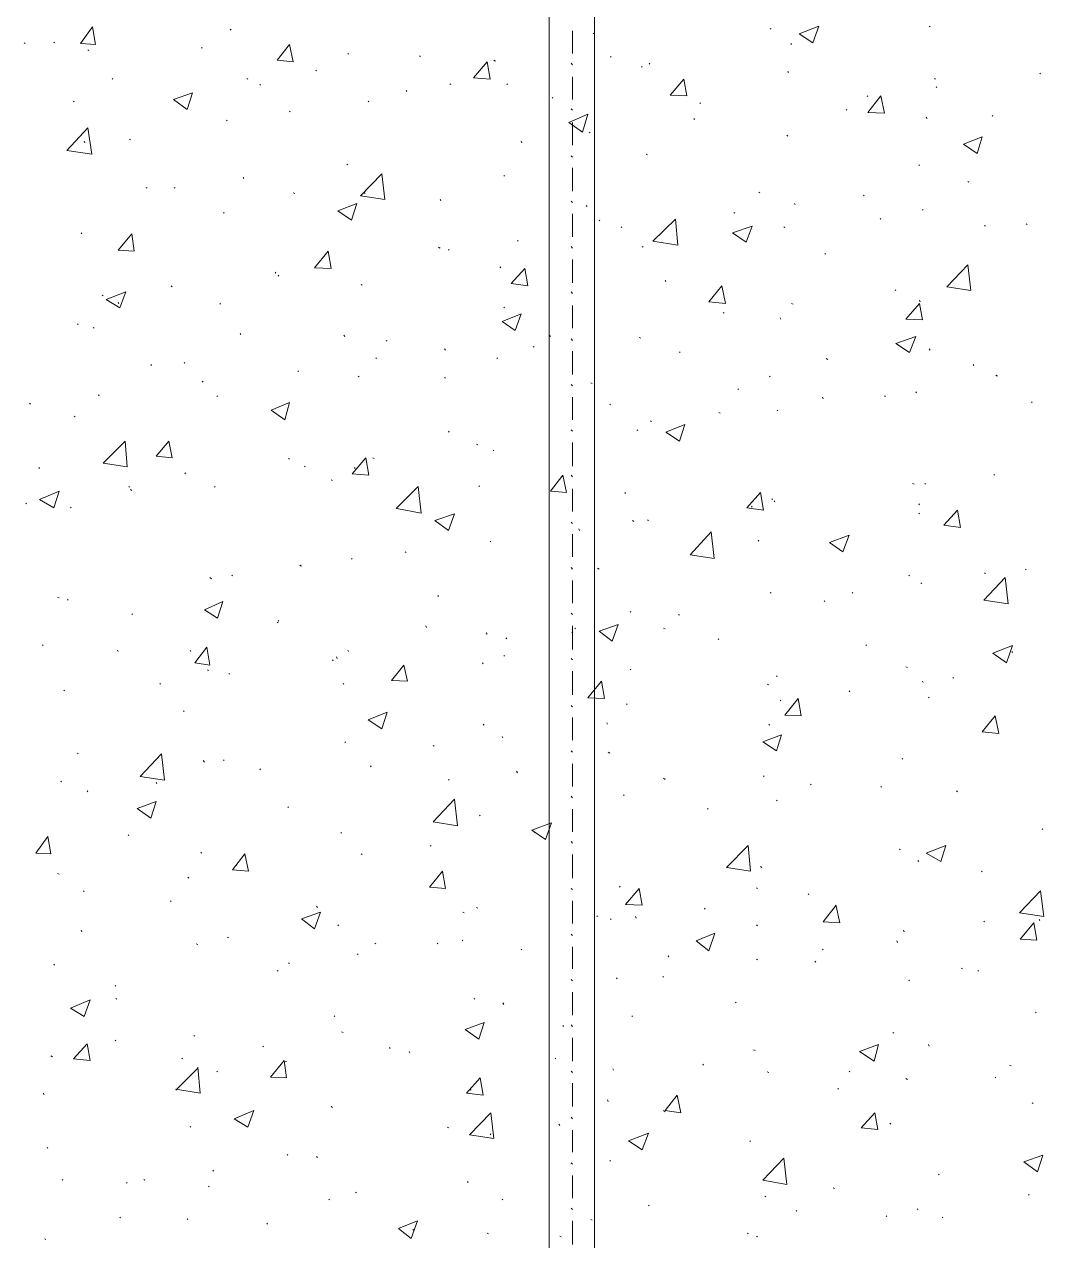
# Model space of a CAD drawing. Header units: millimetres. Extents: x 2928 to 3112, y 1220 to 1280.
# Drawn here: x 2960.057 to 2962.3, y 1243.114 to 1245.791 of the extents above; entities that cross this region are included whole.
import ezdxf

# ---------------------------------------------------------------- set-up
doc = ezdxf.new("R2010")
doc.units = ezdxf.units.MM

msp = doc.modelspace()

# ---------------------------------------------------------------- linework, layer by layer
at = {"color": 253, "linetype": 'Continuous', "lineweight": 5, "true_color": 0x9a9a9a}
for points in [[(2961.2116, 1248.72039), (2961.2116, 1241.9003), (2961.2116, 1241.9003)], [(2961.3116, 1248.72039), (2961.3116, 1241.9003), (2961.3116, 1241.9003)]]:
    msp.add_lwpolyline(points, dxfattribs=at)
at = {"color": 92, "linetype": 'Continuous', "lineweight": 13, "true_color": 0x00b800}
for points in [[(2960.17992, 1245.74869), (2960.20659, 1245.78535), (2960.20659, 1245.78535)], [(2960.21325, 1245.74702), (2960.20659, 1245.78535), (2960.20659, 1245.78535)], [(2960.51159, 1245.77869), (2960.50992, 1245.78035), (2960.50992, 1245.78035)], [(2961.69994, 1245.78035), (2961.69828, 1245.78202), (2961.69828, 1245.78202)], [(2961.76161, 1245.77035), (2961.80494, 1245.78702), (2961.80494, 1245.78702)], [(2961.79161, 1245.75035), (2961.80494, 1245.78702), (2961.80494, 1245.78702)], [(2962.04995, 1245.78535), (2962.04828, 1245.78702), (2962.04828, 1245.78702)], [(2960.12325, 1245.75035), (2960.12159, 1245.75202), (2960.12159, 1245.75202)], [(2961.30994, 1245.77035), (2961.30827, 1245.77202), (2961.30827, 1245.77202)], [(2961.76161, 1245.77035), (2961.79161, 1245.75035), (2961.79161, 1245.75035)], [(2960.05825, 1245.74869), (2960.05658, 1245.75035), (2960.05658, 1245.75035)], [(2960.17992, 1245.74869), (2960.21325, 1245.74702), (2960.21325, 1245.74702)], [(2960.19825, 1245.73369), (2960.19659, 1245.73535), (2960.19659, 1245.73535)], [(2960.44826, 1245.73869), (2960.44659, 1245.74035), (2960.44659, 1245.74035)], [(2960.61326, 1245.71202), (2960.63993, 1245.74702), (2960.63993, 1245.74702)], [(2960.64826, 1245.70868), (2960.63993, 1245.74702), (2960.63993, 1245.74702)], [(2960.76993, 1245.72535), (2960.76826, 1245.72702), (2960.76826, 1245.72702)], [(2961.74494, 1245.74702), (2961.74328, 1245.74869), (2961.74328, 1245.74869)], [(2960.61326, 1245.71202), (2960.64826, 1245.70868), (2960.64826, 1245.70868)], [(2960.92826, 1245.72035), (2960.9266, 1245.72202), (2960.9266, 1245.72202)], [(2961.04493, 1245.67368), (2961.07493, 1245.70868), (2961.07493, 1245.70868)], [(2961.0816, 1245.67035), (2961.07493, 1245.70868), (2961.07493, 1245.70868)], [(2961.09327, 1245.71035), (2961.08993, 1245.71202), (2961.08993, 1245.71202)], [(2961.34827, 1245.71868), (2961.3466, 1245.72035), (2961.3466, 1245.72035)], [(2961.4166, 1245.69702), (2961.41494, 1245.69868), (2961.41494, 1245.69868)], [(2961.43327, 1245.70368), (2961.4316, 1245.70535), (2961.4316, 1245.70535)], [(2960.25159, 1245.67035), (2960.24992, 1245.67202), (2960.24992, 1245.67202)], [(2960.54826, 1245.67035), (2960.54659, 1245.67202), (2960.54659, 1245.67202)], [(2960.69993, 1245.68868), (2960.69826, 1245.69035), (2960.69826, 1245.69035)], [(2961.04493, 1245.67368), (2961.0816, 1245.67035), (2961.0816, 1245.67035)], [(2961.73828, 1245.68535), (2961.73661, 1245.68702), (2961.73661, 1245.68702)], [(2962.06161, 1245.67035), (2962.05995, 1245.67202), (2962.05995, 1245.67202)], [(2962.29328, 1245.68202), (2962.29162, 1245.68368), (2962.29162, 1245.68368)], [(2960.57659, 1245.65702), (2960.57493, 1245.65868), (2960.57493, 1245.65868)], [(2960.89826, 1245.64368), (2960.8966, 1245.64535), (2960.8966, 1245.64535)], [(2960.99493, 1245.65868), (2960.99326, 1245.66035), (2960.99326, 1245.66035)], [(2961.11993, 1245.65868), (2961.11827, 1245.66035), (2961.11827, 1245.66035)], [(2961.47827, 1245.63535), (2961.50827, 1245.67035), (2961.50827, 1245.67035)], [(2961.51494, 1245.63368), (2961.50827, 1245.67035), (2961.50827, 1245.67035)], [(2962.06495, 1245.65202), (2962.06328, 1245.65368), (2962.06328, 1245.65368)], [(2960.16659, 1245.62035), (2960.16492, 1245.62202), (2960.16492, 1245.62202)], [(2960.38492, 1245.62535), (2960.42659, 1245.64035), (2960.42659, 1245.64035)], [(2960.38492, 1245.62535), (2960.41492, 1245.60368), (2960.41492, 1245.60368)], [(2960.41492, 1245.60368), (2960.42659, 1245.64035), (2960.42659, 1245.64035)], [(2960.81493, 1245.62035), (2960.81326, 1245.62202), (2960.81326, 1245.62202)], [(2961.21993, 1245.62868), (2961.21827, 1245.63035), (2961.21827, 1245.63035)], [(2961.47827, 1245.63535), (2961.51494, 1245.63368), (2961.51494, 1245.63368)], [(2961.54494, 1245.61702), (2961.54327, 1245.61868), (2961.54327, 1245.61868)], [(2961.91328, 1245.63202), (2961.91161, 1245.63368), (2961.91161, 1245.63368)], [(2961.91328, 1245.59702), (2961.94161, 1245.63368), (2961.94161, 1245.63368)], [(2961.94995, 1245.59535), (2961.94161, 1245.63368), (2961.94161, 1245.63368)], [(2960.64159, 1245.59868), (2960.63993, 1245.60035), (2960.63993, 1245.60035)], [(2961.25494, 1245.57535), (2961.2966, 1245.59368), (2961.2966, 1245.59368)], [(2961.28494, 1245.55368), (2961.2966, 1245.59368), (2961.2966, 1245.59368)], [(2961.86661, 1245.60202), (2961.86494, 1245.60368), (2961.86494, 1245.60368)], [(2961.91328, 1245.59702), (2961.94995, 1245.59535), (2961.94995, 1245.59535)], [(2960.50326, 1245.57868), (2960.50159, 1245.58035), (2960.50159, 1245.58035)], [(2961.25494, 1245.57535), (2961.28494, 1245.55368), (2961.28494, 1245.55368)], [(2961.53161, 1245.58202), (2961.52994, 1245.58368), (2961.52994, 1245.58368)], [(2962.04328, 1245.58368), (2962.04161, 1245.58702), (2962.04161, 1245.58702)], [(2962.18828, 1245.58868), (2962.18662, 1245.59035), (2962.18662, 1245.59035)], [(2960.14992, 1245.51368), (2960.19659, 1245.56368), (2960.19659, 1245.56368)], [(2960.20492, 1245.50535), (2960.19659, 1245.56368), (2960.19659, 1245.56368)], [(2960.28992, 1245.53702), (2960.28825, 1245.53868), (2960.28825, 1245.53868)], [(2961.3016, 1245.55202), (2961.29994, 1245.55368), (2961.29994, 1245.55368)], [(2961.73661, 1245.54535), (2961.73494, 1245.54702), (2961.73494, 1245.54702)], [(2962.12328, 1245.52702), (2962.16495, 1245.54368), (2962.16495, 1245.54368)], [(2962.15328, 1245.50702), (2962.16495, 1245.54368), (2962.16495, 1245.54368)], [(2960.14992, 1245.51368), (2960.20492, 1245.50535), (2960.20492, 1245.50535)], [(2960.18992, 1245.53035), (2960.18825, 1245.53368), (2960.18825, 1245.53368)], [(2961.1516, 1245.53035), (2961.14993, 1245.53368), (2961.14993, 1245.53368)], [(2962.12328, 1245.52702), (2962.15328, 1245.50702), (2962.15328, 1245.50702)], [(2961.42827, 1245.50368), (2961.42494, 1245.50535), (2961.42494, 1245.50535)], [(2960.76826, 1245.48201), (2960.7666, 1245.48368), (2960.7666, 1245.48368)], [(2960.7966, 1245.41368), (2960.84326, 1245.46201), (2960.84326, 1245.46201)], [(2960.84993, 1245.40535), (2960.84326, 1245.46201), (2960.84326, 1245.46201)], [(2961.11327, 1245.45701), (2961.1116, 1245.45868), (2961.1116, 1245.45868)], [(2962.02661, 1245.48035), (2962.02495, 1245.48201), (2962.02495, 1245.48201)], [(2960.32659, 1245.43035), (2960.32492, 1245.43201), (2960.32492, 1245.43201)], [(2960.38826, 1245.43035), (2960.38659, 1245.43201), (2960.38659, 1245.43201)], [(2960.53993, 1245.45201), (2960.53826, 1245.45368), (2960.53826, 1245.45368)], [(2962.13495, 1245.44368), (2962.13328, 1245.44535), (2962.13328, 1245.44535)], [(2960.65159, 1245.41868), (2960.64826, 1245.42035), (2960.64826, 1245.42035)], [(2960.7966, 1245.41368), (2960.84993, 1245.40535), (2960.84993, 1245.40535)], [(2960.8066, 1245.41868), (2960.80493, 1245.42035), (2960.80493, 1245.42035)], [(2960.97326, 1245.40368), (2960.9716, 1245.40535), (2960.9716, 1245.40535)], [(2961.67494, 1245.42035), (2961.67327, 1245.42201), (2961.67327, 1245.42201)], [(2961.90494, 1245.41368), (2961.90328, 1245.41535), (2961.90328, 1245.41535)], [(2960.49659, 1245.37535), (2960.49492, 1245.37701), (2960.49492, 1245.37701)], [(2960.74659, 1245.38035), (2960.78826, 1245.39701), (2960.78826, 1245.39701)], [(2960.74659, 1245.38035), (2960.7766, 1245.36035), (2960.7766, 1245.36035)], [(2960.7766, 1245.36035), (2960.78826, 1245.39701), (2960.78826, 1245.39701)], [(2961.29494, 1245.39035), (2961.29327, 1245.39201), (2961.29327, 1245.39201)], [(2961.61994, 1245.37535), (2961.61827, 1245.37701), (2961.61827, 1245.37701)], [(2961.75328, 1245.39368), (2961.75161, 1245.39701), (2961.75161, 1245.39701)], [(2962.03495, 1245.38201), (2962.03328, 1245.38368), (2962.03328, 1245.38368)], [(2961.32327, 1245.35868), (2961.3216, 1245.36035), (2961.3216, 1245.36035)], [(2961.43994, 1245.31368), (2961.48994, 1245.36201), (2961.48994, 1245.36201)], [(2961.49494, 1245.30535), (2961.48994, 1245.36201), (2961.48994, 1245.36201)], [(2961.94161, 1245.36201), (2961.93995, 1245.36368), (2961.93995, 1245.36368)], [(2962.26328, 1245.35035), (2962.26162, 1245.35201), (2962.26162, 1245.35201)], [(2960.18325, 1245.33035), (2960.18159, 1245.33201), (2960.18159, 1245.33201)], [(2960.26325, 1245.29368), (2960.29325, 1245.33035), (2960.29325, 1245.33035)], [(2960.29826, 1245.29201), (2960.29325, 1245.33035), (2960.29325, 1245.33035)], [(2961.3716, 1245.34368), (2961.36994, 1245.34535), (2961.36994, 1245.34535)], [(2961.61494, 1245.33201), (2961.65827, 1245.34701), (2961.65827, 1245.34701)], [(2961.61494, 1245.33201), (2961.64494, 1245.31201), (2961.64494, 1245.31201)], [(2961.64494, 1245.31201), (2961.65827, 1245.34701), (2961.65827, 1245.34701)], [(2961.72994, 1245.34368), (2961.72828, 1245.34535), (2961.72828, 1245.34535)], [(2962.17162, 1245.34701), (2962.16995, 1245.34868), (2962.16995, 1245.34868)], [(2960.9716, 1245.29868), (2960.96826, 1245.30035), (2960.96826, 1245.30035)], [(2961.14327, 1245.31368), (2961.1416, 1245.31535), (2961.1416, 1245.31535)], [(2961.41827, 1245.30035), (2961.4166, 1245.30201), (2961.4166, 1245.30201)], [(2961.43994, 1245.31368), (2961.49494, 1245.30535), (2961.49494, 1245.30535)], [(2960.26325, 1245.29368), (2960.29826, 1245.29201), (2960.29826, 1245.29201)], [(2960.69493, 1245.25534), (2960.72493, 1245.29201), (2960.72493, 1245.29201)], [(2960.73159, 1245.25368), (2960.72493, 1245.29201), (2960.72493, 1245.29201)], [(2960.9916, 1245.29368), (2960.98993, 1245.29535), (2960.98993, 1245.29535)], [(2961.81994, 1245.28535), (2961.81828, 1245.28701), (2961.81828, 1245.28701)], [(2960.60993, 1245.24368), (2960.60826, 1245.24534), (2960.60826, 1245.24534)], [(2960.69493, 1245.25534), (2960.73159, 1245.25368), (2960.73159, 1245.25368)], [(2961.10493, 1245.25534), (2961.10327, 1245.25701), (2961.10327, 1245.25701)], [(2961.12827, 1245.22034), (2961.15827, 1245.25368), (2961.15827, 1245.25368)], [(2961.16493, 1245.21534), (2961.15827, 1245.25368), (2961.15827, 1245.25368)], [(2962.08661, 1245.21368), (2962.13328, 1245.26201), (2962.13328, 1245.26201)], [(2962.13995, 1245.20534), (2962.13328, 1245.26201), (2962.13328, 1245.26201)], [(2960.61659, 1245.23701), (2960.61493, 1245.23868), (2960.61493, 1245.23868)], [(2960.79993, 1245.21701), (2960.79826, 1245.21868), (2960.79826, 1245.21868)], [(2961.12827, 1245.22034), (2961.16493, 1245.21534), (2961.16493, 1245.21534)], [(2961.46827, 1245.22534), (2961.46661, 1245.22701), (2961.46661, 1245.22701)], [(2960.22992, 1245.19368), (2960.22825, 1245.19534), (2960.22825, 1245.19534)], [(2960.23659, 1245.18534), (2960.27992, 1245.20201), (2960.27992, 1245.20201)], [(2960.26659, 1245.16701), (2960.27992, 1245.20201), (2960.27992, 1245.20201)], [(2960.38159, 1245.21368), (2960.37992, 1245.21534), (2960.37992, 1245.21534)], [(2961.56327, 1245.18034), (2961.59161, 1245.21534), (2961.59161, 1245.21534)], [(2961.59994, 1245.17701), (2961.59161, 1245.21534), (2961.59161, 1245.21534)], [(2961.97495, 1245.20534), (2961.97328, 1245.20701), (2961.97328, 1245.20701)], [(2962.08661, 1245.21368), (2962.13995, 1245.20534), (2962.13995, 1245.20534)], [(2960.23659, 1245.18534), (2960.26659, 1245.16701), (2960.26659, 1245.16701)], [(2960.26492, 1245.17701), (2960.26325, 1245.17868), (2960.26325, 1245.17868)], [(2960.48826, 1245.17534), (2960.48659, 1245.17701), (2960.48659, 1245.17701)], [(2961.11327, 1245.16701), (2961.1116, 1245.16868), (2961.1116, 1245.16868)], [(2961.56327, 1245.18034), (2961.59994, 1245.17701), (2961.59994, 1245.17701)], [(2961.74828, 1245.17534), (2961.74494, 1245.17701), (2961.74494, 1245.17701)], [(2961.99661, 1245.14201), (2962.02661, 1245.17701), (2962.02661, 1245.17701)], [(2962.02828, 1245.18034), (2962.02661, 1245.18368), (2962.02661, 1245.18368)], [(2962.03328, 1245.14034), (2962.02661, 1245.17701), (2962.02661, 1245.17701)], [(2961.10827, 1245.13701), (2961.14993, 1245.15368), (2961.14993, 1245.15368)], [(2961.10827, 1245.13701), (2961.1366, 1245.11701), (2961.1366, 1245.11701)], [(2961.1366, 1245.11701), (2961.14993, 1245.15368), (2961.14993, 1245.15368)], [(2961.59661, 1245.15534), (2961.59494, 1245.15701), (2961.59494, 1245.15701)], [(2961.72161, 1245.14201), (2961.71994, 1245.14534), (2961.71994, 1245.14534)], [(2961.99661, 1245.14201), (2962.03328, 1245.14034), (2962.03328, 1245.14034)], [(2960.17492, 1245.13034), (2960.17325, 1245.13201), (2960.17325, 1245.13201)], [(2960.20992, 1245.12201), (2960.20825, 1245.12368), (2960.20825, 1245.12368)], [(2960.53326, 1245.10868), (2960.53159, 1245.11034), (2960.53159, 1245.11034)], [(2960.7616, 1245.10368), (2960.75993, 1245.10701), (2960.75993, 1245.10701)], [(2960.85493, 1245.09368), (2960.85326, 1245.09534), (2960.85326, 1245.09534)], [(2961.21493, 1245.10368), (2961.2116, 1245.10701), (2961.2116, 1245.10701)], [(2961.41327, 1245.10034), (2961.40994, 1245.10201), (2961.40994, 1245.10201)], [(2961.97495, 1245.08868), (2962.01828, 1245.10368), (2962.01828, 1245.10368)], [(2961.97495, 1245.08868), (2962.00495, 1245.06868), (2962.00495, 1245.06868)], [(2962.00495, 1245.06868), (2962.01828, 1245.10368), (2962.01828, 1245.10368)], [(2960.8316, 1245.05534), (2960.82993, 1245.05701), (2960.82993, 1245.05701)], [(2960.98326, 1245.07368), (2960.9816, 1245.07701), (2960.9816, 1245.07701)], [(2961.09827, 1245.05534), (2961.0966, 1245.05701), (2961.0966, 1245.05701)], [(2961.17827, 1245.08034), (2961.1766, 1245.08201), (2961.1766, 1245.08201)], [(2961.49994, 1245.06868), (2961.49827, 1245.07034), (2961.49827, 1245.07034)], [(2961.82494, 1245.05368), (2961.82161, 1245.05534), (2961.82161, 1245.05534)], [(2962.04995, 1245.07368), (2962.04828, 1245.07701), (2962.04828, 1245.07701)], [(2960.33659, 1245.04034), (2960.33492, 1245.04201), (2960.33492, 1245.04201)], [(2960.40992, 1245.04534), (2960.40826, 1245.04701), (2960.40826, 1245.04701)], [(2960.65993, 1245.02701), (2960.65826, 1245.02867), (2960.65826, 1245.02867)], [(2962.14661, 1245.04034), (2962.14495, 1245.04201), (2962.14495, 1245.04201)], [(2960.44992, 1245.00367), (2960.44826, 1245.00534), (2960.44826, 1245.00534)], [(2960.79326, 1245.01534), (2960.7916, 1245.01701), (2960.7916, 1245.01701)], [(2960.98326, 1245.01201), (2960.9816, 1245.01367), (2960.9816, 1245.01367)], [(2961.3066, 1245.00034), (2961.30327, 1245.00201), (2961.30327, 1245.00201)], [(2961.69828, 1245.01534), (2961.69661, 1245.01701), (2961.69661, 1245.01701)], [(2962.19828, 1245.01701), (2962.19495, 1245.01867), (2962.19495, 1245.01867)], [(2960.22159, 1244.97367), (2960.21992, 1244.97534), (2960.21992, 1244.97534)], [(2961.62827, 1244.98701), (2961.62661, 1244.98867), (2961.62661, 1244.98867)], [(2962.01995, 1244.98034), (2962.01828, 1244.98201), (2962.01828, 1244.98201)], [(2960.06992, 1244.95534), (2960.06825, 1244.95701), (2960.06825, 1244.95701)], [(2960.48159, 1244.97201), (2960.47992, 1244.97367), (2960.47992, 1244.97367)], [(2960.59993, 1244.94201), (2960.63993, 1244.95867), (2960.63993, 1244.95867)], [(2960.62993, 1244.92034), (2960.63993, 1244.95867), (2960.63993, 1244.95867)], [(2961.3466, 1244.95367), (2961.34494, 1244.95534), (2961.34494, 1244.95534)], [(2961.81494, 1244.96701), (2961.81328, 1244.97034), (2961.81328, 1244.97034)], [(2961.95161, 1244.97201), (2961.94995, 1244.97367), (2961.94995, 1244.97367)], [(2962.27495, 1244.95867), (2962.27328, 1244.96034), (2962.27328, 1244.96034)], [(2960.16825, 1244.92701), (2960.16659, 1244.92867), (2960.16659, 1244.92867)], [(2960.59993, 1244.94201), (2960.62993, 1244.92034), (2960.62993, 1244.92034)], [(2961.58827, 1244.93534), (2961.58494, 1244.93701), (2961.58494, 1244.93701)], [(2961.71494, 1244.94034), (2961.71328, 1244.94201), (2961.71328, 1244.94201)], [(2960.9916, 1244.89367), (2960.98993, 1244.89534), (2960.98993, 1244.89534)], [(2961.4066, 1244.89701), (2961.40494, 1244.89867), (2961.40494, 1244.89867)], [(2961.4366, 1244.91701), (2961.43494, 1244.91867), (2961.43494, 1244.91867)], [(2961.46827, 1244.89367), (2961.50994, 1244.91034), (2961.50994, 1244.91034)], [(2961.49827, 1244.87367), (2961.50994, 1244.91034), (2961.50994, 1244.91034)], [(2960.22992, 1244.82534), (2960.27825, 1244.87367), (2960.27825, 1244.87367)], [(2960.28325, 1244.81701), (2960.27825, 1244.87367), (2960.27825, 1244.87367)], [(2960.34659, 1244.84034), (2960.37492, 1244.87367), (2960.37492, 1244.87367)], [(2960.38159, 1244.83701), (2960.37492, 1244.87367), (2960.37492, 1244.87367)], [(2961.46827, 1244.89367), (2961.49827, 1244.87367), (2961.49827, 1244.87367)], [(2961.05493, 1244.86534), (2961.0516, 1244.86701), (2961.0516, 1244.86701)], [(2961.08993, 1244.85201), (2961.08827, 1244.85367), (2961.08827, 1244.85367)], [(2960.08992, 1244.81367), (2960.08825, 1244.81534), (2960.08825, 1244.81534)], [(2960.22992, 1244.82534), (2960.28325, 1244.81701), (2960.28325, 1244.81701)], [(2960.34659, 1244.84034), (2960.38159, 1244.83701), (2960.38159, 1244.83701)], [(2960.63993, 1244.83367), (2960.63826, 1244.83534), (2960.63826, 1244.83534)], [(2960.67493, 1244.81701), (2960.67326, 1244.81867), (2960.67326, 1244.81867)], [(2960.77826, 1244.80201), (2960.80826, 1244.83701), (2960.80826, 1244.83701)], [(2960.78493, 1244.81367), (2960.78326, 1244.81534), (2960.78326, 1244.81534)], [(2960.81493, 1244.79867), (2960.80826, 1244.83701), (2960.80826, 1244.83701)], [(2960.8266, 1244.83534), (2960.82326, 1244.83701), (2960.82326, 1244.83701)], [(2960.41159, 1244.80201), (2960.40992, 1244.80367), (2960.40992, 1244.80367)], [(2960.73493, 1244.787), (2960.73159, 1244.78867), (2960.73159, 1244.78867)], [(2960.77826, 1244.80201), (2960.81493, 1244.79867), (2960.81493, 1244.79867)], [(2961.21493, 1244.76367), (2961.2416, 1244.79867), (2961.2416, 1244.79867)], [(2961.24994, 1244.76034), (2961.2416, 1244.79867), (2961.2416, 1244.79867)], [(2962.19162, 1244.79867), (2962.18995, 1244.80034), (2962.18995, 1244.80034)], [(2960.08992, 1244.74534), (2960.13325, 1244.76367), (2960.13325, 1244.76367)], [(2960.12159, 1244.727), (2960.13325, 1244.76367), (2960.13325, 1244.76367)], [(2960.28825, 1244.772), (2960.28659, 1244.77367), (2960.28659, 1244.77367)], [(2960.29325, 1244.76534), (2960.28992, 1244.767), (2960.28992, 1244.767)], [(2960.47659, 1244.772), (2960.47492, 1244.77367), (2960.47492, 1244.77367)], [(2960.87493, 1244.72534), (2960.92326, 1244.77367), (2960.92326, 1244.77367)], [(2960.92993, 1244.71534), (2960.92326, 1244.77367), (2960.92326, 1244.77367)], [(2961.05827, 1244.77367), (2961.0566, 1244.77534), (2961.0566, 1244.77534)], [(2961.21493, 1244.76367), (2961.24994, 1244.76034), (2961.24994, 1244.76034)], [(2962.01495, 1244.77867), (2962.01161, 1244.78034), (2962.01161, 1244.78034)], [(2962.03995, 1244.77867), (2962.03828, 1244.78034), (2962.03828, 1244.78034)], [(2960.06159, 1244.73534), (2960.05992, 1244.737), (2960.05992, 1244.737)], [(2960.08992, 1244.74534), (2960.12159, 1244.727), (2960.12159, 1244.727)], [(2961.37994, 1244.75867), (2961.37827, 1244.76034), (2961.37827, 1244.76034)], [(2961.64661, 1244.727), (2961.67661, 1244.76034), (2961.67661, 1244.76034)], [(2961.68327, 1244.722), (2961.67661, 1244.76034), (2961.67661, 1244.76034)], [(2961.70328, 1244.74534), (2961.70161, 1244.747), (2961.70161, 1244.747)], [(2961.70828, 1244.74034), (2961.70661, 1244.742), (2961.70661, 1244.742)], [(2962.02661, 1244.73367), (2962.02495, 1244.73534), (2962.02495, 1244.73534)], [(2960.15992, 1244.727), (2960.15825, 1244.72867), (2960.15825, 1244.72867)], [(2960.8766, 1244.72534), (2960.92993, 1244.71534), (2960.92993, 1244.71534)], [(2960.95993, 1244.69867), (2961.00327, 1244.71367), (2961.00327, 1244.71367)], [(2960.98993, 1244.677), (2961.00327, 1244.71367), (2961.00327, 1244.71367)], [(2961.64661, 1244.727), (2961.68327, 1244.722), (2961.68327, 1244.722)], [(2961.65827, 1244.72867), (2961.65661, 1244.73034), (2961.65661, 1244.73034)], [(2962.02661, 1244.71367), (2962.02495, 1244.71534), (2962.02495, 1244.71534)], [(2962.07995, 1244.68867), (2962.10995, 1244.722), (2962.10995, 1244.722)], [(2962.11661, 1244.68367), (2962.10995, 1244.722), (2962.10995, 1244.722)], [(2960.95993, 1244.69867), (2960.98993, 1244.677), (2960.98993, 1244.677)], [(2961.39827, 1244.697), (2961.39494, 1244.69867), (2961.39494, 1244.69867)], [(2961.42994, 1244.69867), (2961.42827, 1244.70034), (2961.42827, 1244.70034)], [(2962.07995, 1244.68867), (2962.11661, 1244.68367), (2962.11661, 1244.68367)], [(2961.08327, 1244.652), (2961.0816, 1244.65367), (2961.0816, 1244.65367)], [(2961.27827, 1244.677), (2961.2766, 1244.68034), (2961.2766, 1244.68034)], [(2961.52161, 1244.62367), (2961.56827, 1244.67367), (2961.56827, 1244.67367)], [(2961.57494, 1244.61534), (2961.56827, 1244.67367), (2961.56827, 1244.67367)], [(2961.67327, 1244.65367), (2961.67161, 1244.65534), (2961.67161, 1244.65534)], [(2961.82828, 1244.65034), (2961.87161, 1244.667), (2961.87161, 1244.667)], [(2961.85828, 1244.63034), (2961.87161, 1244.667), (2961.87161, 1244.667)], [(2960.8966, 1244.62867), (2960.89493, 1244.63034), (2960.89493, 1244.63034)], [(2961.82828, 1244.65034), (2961.85828, 1244.63034), (2961.85828, 1244.63034)], [(2960.66659, 1244.59867), (2960.66326, 1244.60034), (2960.66326, 1244.60034)], [(2960.77826, 1244.61367), (2960.7766, 1244.61534), (2960.7766, 1244.61534)], [(2961.52161, 1244.62367), (2961.57494, 1244.61534), (2961.57494, 1244.61534)], [(2960.46826, 1244.57034), (2960.46492, 1244.57367), (2960.46492, 1244.57367)], [(2960.51492, 1244.577), (2960.51326, 1244.57867), (2960.51326, 1244.57867)], [(2961.3216, 1244.592), (2961.31827, 1244.59367), (2961.31827, 1244.59367)], [(2962.00495, 1244.577), (2962.00328, 1244.57867), (2962.00328, 1244.57867)], [(2962.16828, 1244.52367), (2962.21495, 1244.57367), (2962.21495, 1244.57367)], [(2962.17162, 1244.582), (2962.16995, 1244.58367), (2962.16995, 1244.58367)], [(2962.22162, 1244.51533), (2962.21495, 1244.57367), (2962.21495, 1244.57367)], [(2962.26162, 1244.59034), (2962.25995, 1244.592), (2962.25995, 1244.592)], [(2962.03161, 1244.56033), (2962.02995, 1244.562), (2962.02995, 1244.562)], [(2960.13325, 1244.52867), (2960.12992, 1244.53033), (2960.12992, 1244.53033)], [(2960.15325, 1244.52367), (2960.15159, 1244.52533), (2960.15159, 1244.52533)], [(2960.45326, 1244.502), (2960.49326, 1244.52033), (2960.49326, 1244.52033)], [(2960.48159, 1244.48367), (2960.49326, 1244.52033), (2960.49326, 1244.52033)], [(2960.96826, 1244.532), (2960.9666, 1244.53367), (2960.9666, 1244.53367)], [(2961.69994, 1244.53867), (2961.69828, 1244.54033), (2961.69828, 1244.54033)], [(2961.81828, 1244.52033), (2961.81661, 1244.522), (2961.81661, 1244.522)], [(2961.87994, 1244.53867), (2961.87828, 1244.54033), (2961.87828, 1244.54033)], [(2962.16828, 1244.52367), (2962.22162, 1244.51533), (2962.22162, 1244.51533)], [(2960.29492, 1244.492), (2960.29325, 1244.49367), (2960.29325, 1244.49367)], [(2960.45326, 1244.502), (2960.48159, 1244.48367), (2960.48159, 1244.48367)], [(2961.3916, 1244.497), (2961.38994, 1244.49867), (2961.38994, 1244.49867)], [(2960.61493, 1244.47367), (2960.61326, 1244.47533), (2960.61326, 1244.47533)], [(2960.61659, 1244.477), (2960.61493, 1244.47867), (2960.61493, 1244.47867)], [(2960.9416, 1244.46367), (2960.93993, 1244.467), (2960.93993, 1244.467)], [(2961.3216, 1244.45533), (2961.36327, 1244.47033), (2961.36327, 1244.47033)], [(2961.34994, 1244.43367), (2961.36327, 1244.47033), (2961.36327, 1244.47033)], [(2961.49827, 1244.49033), (2961.49661, 1244.492), (2961.49661, 1244.492)], [(2961.07493, 1244.44867), (2961.07327, 1244.452), (2961.07327, 1244.452)], [(2961.11827, 1244.43867), (2961.1166, 1244.44033), (2961.1166, 1244.44033)], [(2961.26327, 1244.452), (2961.2616, 1244.45367), (2961.2616, 1244.45367)], [(2961.26994, 1244.46033), (2961.26827, 1244.462), (2961.26827, 1244.462)], [(2961.3216, 1244.45533), (2961.34994, 1244.43367), (2961.34994, 1244.43367)], [(2961.46661, 1244.46033), (2961.46327, 1244.462), (2961.46327, 1244.462)], [(2960.09825, 1244.42367), (2960.09659, 1244.42533), (2960.09659, 1244.42533)], [(2960.26325, 1244.41033), (2960.26159, 1244.41367), (2960.26159, 1244.41367)], [(2960.42326, 1244.41033), (2960.42159, 1244.41367), (2960.42159, 1244.41367)], [(2960.43159, 1244.38533), (2960.45826, 1244.42033), (2960.45826, 1244.42033)], [(2960.46492, 1244.38033), (2960.45826, 1244.42033), (2960.45826, 1244.42033)], [(2960.76993, 1244.41033), (2960.76826, 1244.41367), (2960.76826, 1244.41367)], [(2961.58494, 1244.437), (2961.58327, 1244.43867), (2961.58327, 1244.43867)], [(2961.90994, 1244.42367), (2961.90828, 1244.42533), (2961.90828, 1244.42533)], [(2962.18828, 1244.407), (2962.23162, 1244.42367), (2962.23162, 1244.42367)], [(2962.21828, 1244.38533), (2962.23162, 1244.42367), (2962.23162, 1244.42367)], [(2960.73659, 1244.39033), (2960.73493, 1244.392), (2960.73493, 1244.392)], [(2960.74493, 1244.39533), (2960.74326, 1244.39867), (2960.74326, 1244.39867)], [(2961.11327, 1244.40033), (2961.1116, 1244.402), (2961.1116, 1244.402)], [(2962.18828, 1244.407), (2962.21828, 1244.38533), (2962.21828, 1244.38533)], [(2962.23162, 1244.40867), (2962.22995, 1244.41033), (2962.22995, 1244.41033)], [(2960.43159, 1244.38533), (2960.46492, 1244.38033), (2960.46492, 1244.38033)], [(2960.46159, 1244.36867), (2960.45992, 1244.37033), (2960.45992, 1244.37033)], [(2960.50826, 1244.36033), (2960.50659, 1244.362), (2960.50659, 1244.362)], [(2960.86493, 1244.347), (2960.8916, 1244.38033), (2960.8916, 1244.38033)], [(2960.89993, 1244.34533), (2960.8916, 1244.38033), (2960.8916, 1244.38033)], [(2961.0666, 1244.38367), (2961.06493, 1244.38533), (2961.06493, 1244.38533)], [(2961.3916, 1244.37033), (2961.38994, 1244.372), (2961.38994, 1244.372)], [(2961.99995, 1244.37533), (2961.99661, 1244.377), (2961.99661, 1244.377)], [(2960.35659, 1244.33867), (2960.35492, 1244.34033), (2960.35492, 1244.34033)], [(2960.75993, 1244.33867), (2960.75826, 1244.34033), (2960.75826, 1244.34033)], [(2960.86493, 1244.347), (2960.89993, 1244.34533), (2960.89993, 1244.34533)], [(2961.2966, 1244.30866), (2961.3266, 1244.34533), (2961.3266, 1244.34533)], [(2961.33327, 1244.307), (2961.3266, 1244.34533), (2961.3266, 1244.34533)], [(2961.69494, 1244.337), (2961.69161, 1244.33867), (2961.69161, 1244.33867)], [(2961.71328, 1244.35533), (2961.71161, 1244.357), (2961.71161, 1244.357)], [(2962.03495, 1244.342), (2962.03328, 1244.34533), (2962.03328, 1244.34533)], [(2962.10161, 1244.352), (2962.09995, 1244.35367), (2962.09995, 1244.35367)], [(2960.14492, 1244.32366), (2960.14325, 1244.32533), (2960.14325, 1244.32533)], [(2961.2966, 1244.30866), (2961.33327, 1244.307), (2961.33327, 1244.307)], [(2961.72994, 1244.27033), (2961.75994, 1244.307), (2961.75994, 1244.307)], [(2961.76661, 1244.26866), (2961.75994, 1244.307), (2961.75994, 1244.307)], [(2961.87328, 1244.322), (2961.87161, 1244.32366), (2961.87161, 1244.32366)], [(2962.04828, 1244.30866), (2962.04661, 1244.31033), (2962.04661, 1244.31033)], [(2960.40826, 1244.27866), (2960.40659, 1244.28033), (2960.40659, 1244.28033)], [(2961.38327, 1244.29366), (2961.3816, 1244.29533), (2961.3816, 1244.29533)], [(2961.72161, 1244.302), (2961.71994, 1244.30366), (2961.71994, 1244.30366)], [(2960.81326, 1244.26033), (2960.85493, 1244.277), (2960.85493, 1244.277)], [(2960.81326, 1244.26033), (2960.84326, 1244.24033), (2960.84326, 1244.24033)], [(2960.84326, 1244.24033), (2960.85493, 1244.277), (2960.85493, 1244.277)], [(2961.33994, 1244.25033), (2961.33827, 1244.25366), (2961.33827, 1244.25366)], [(2961.72994, 1244.27033), (2961.76661, 1244.26866), (2961.76661, 1244.26866)], [(2962.16495, 1244.23366), (2962.19328, 1244.26866), (2962.19328, 1244.26866)], [(2962.20162, 1244.23033), (2962.19328, 1244.26866), (2962.19328, 1244.26866)], [(2961.06827, 1244.24866), (2961.0666, 1244.25033), (2961.0666, 1244.25033)], [(2961.68161, 1244.212), (2961.72328, 1244.227), (2961.72328, 1244.227)], [(2961.69661, 1244.24866), (2961.69494, 1244.25033), (2961.69494, 1244.25033)], [(2961.71161, 1244.192), (2961.72328, 1244.227), (2961.72328, 1244.227)], [(2962.16495, 1244.23366), (2962.20162, 1244.23033), (2962.20162, 1244.23033)], [(2960.76326, 1244.21033), (2960.7616, 1244.212), (2960.7616, 1244.212)], [(2960.95826, 1244.202), (2960.9566, 1244.20366), (2960.9566, 1244.20366)], [(2961.10993, 1244.22033), (2961.10827, 1244.22366), (2961.10827, 1244.22366)], [(2961.68161, 1244.212), (2961.71161, 1244.192), (2961.71161, 1244.192)], [(2960.17492, 1244.18533), (2960.17325, 1244.187), (2960.17325, 1244.187)], [(2960.31159, 1244.13533), (2960.35826, 1244.18533), (2960.35826, 1244.18533)], [(2960.36492, 1244.127), (2960.35826, 1244.18533), (2960.35826, 1244.18533)], [(2960.49659, 1244.17033), (2960.49492, 1244.172), (2960.49492, 1244.172)], [(2961.34494, 1244.187), (2961.3416, 1244.18866), (2961.3416, 1244.18866)], [(2961.98995, 1244.17366), (2961.98828, 1244.17533), (2961.98828, 1244.17533)], [(2960.45326, 1244.167), (2960.44992, 1244.17033), (2960.44992, 1244.17033)], [(2960.57659, 1244.15033), (2960.57493, 1244.152), (2960.57493, 1244.152)], [(2960.81993, 1244.157), (2960.81826, 1244.15866), (2960.81826, 1244.15866)], [(2961.1416, 1244.14366), (2961.13993, 1244.147), (2961.13993, 1244.147)], [(2960.13825, 1244.12366), (2960.13659, 1244.12533), (2960.13659, 1244.12533)], [(2960.31159, 1244.13533), (2960.36492, 1244.127), (2960.36492, 1244.127)], [(2960.34826, 1244.12033), (2960.34659, 1244.122), (2960.34659, 1244.122)], [(2960.9916, 1244.127), (2960.98993, 1244.12866), (2960.98993, 1244.12866)], [(2961.46661, 1244.12866), (2961.46327, 1244.132), (2961.46327, 1244.132)], [(2961.68494, 1244.13533), (2961.68327, 1244.137), (2961.68327, 1244.137)], [(2961.78828, 1244.117), (2961.78661, 1244.11866), (2961.78661, 1244.11866)], [(2960.19659, 1244.102), (2960.19492, 1244.10366), (2960.19492, 1244.10366)], [(2961.3766, 1244.09366), (2961.37494, 1244.09533), (2961.37494, 1244.09533)], [(2961.94328, 1244.112), (2961.94161, 1244.11366), (2961.94161, 1244.11366)], [(2962.10995, 1244.102), (2962.10828, 1244.10366), (2962.10828, 1244.10366)], [(2960.30492, 1244.06533), (2960.34659, 1244.08033), (2960.34659, 1244.08033)], [(2960.30492, 1244.06533), (2960.33492, 1244.04366), (2960.33492, 1244.04366)], [(2960.33492, 1244.04366), (2960.34659, 1244.08033), (2960.34659, 1244.08033)], [(2960.63826, 1244.06699), (2960.63659, 1244.06866), (2960.63659, 1244.06866)], [(2960.9566, 1244.03533), (2961.00327, 1244.08533), (2961.00327, 1244.08533)], [(2961.00993, 1244.02699), (2961.00327, 1244.08533), (2961.00327, 1244.08533)], [(2961.56161, 1244.06366), (2961.55994, 1244.06533), (2961.55994, 1244.06533)], [(2961.71328, 1244.08199), (2961.71161, 1244.08366), (2961.71161, 1244.08366)], [(2961.05993, 1244.04866), (2961.05827, 1244.05033), (2961.05827, 1244.05033)], [(2960.75493, 1244.01033), (2960.75326, 1244.01199), (2960.75326, 1244.01199)], [(2960.9566, 1244.03533), (2961.00993, 1244.02699), (2961.00993, 1244.02699)], [(2961.17327, 1244.01699), (2961.2166, 1244.03366), (2961.2166, 1244.03366)], [(2961.17327, 1244.01699), (2961.20327, 1243.99699), (2961.20327, 1243.99699)], [(2961.17993, 1244.01199), (2961.17827, 1244.01366), (2961.17827, 1244.01366)], [(2961.20327, 1243.99699), (2961.2166, 1244.03366), (2961.2166, 1244.03366)], [(2962.29828, 1244.01866), (2962.29662, 1244.02033), (2962.29662, 1244.02033)], [(2960.08159, 1243.96699), (2960.10825, 1244.00366), (2960.10825, 1244.00366)], [(2960.11492, 1243.96533), (2960.10825, 1244.00366), (2960.10825, 1244.00366)], [(2960.28659, 1244.00533), (2960.28492, 1244.00699), (2960.28492, 1244.00699)], [(2960.08159, 1243.96699), (2960.11492, 1243.96533), (2960.11492, 1243.96533)], [(2960.44659, 1243.96699), (2960.44492, 1243.96866), (2960.44492, 1243.96866)], [(2960.51492, 1243.93033), (2960.54159, 1243.96533), (2960.54159, 1243.96533)], [(2960.54993, 1243.92699), (2960.54159, 1243.96533), (2960.54159, 1243.96533)], [(2960.79993, 1243.96366), (2960.79826, 1243.96533), (2960.79826, 1243.96533)], [(2960.9516, 1243.98199), (2960.94993, 1243.98366), (2960.94993, 1243.98366)], [(2961.60161, 1243.93533), (2961.64994, 1243.98366), (2961.64994, 1243.98366)], [(2961.65494, 1243.92699), (2961.64994, 1243.98366), (2961.64994, 1243.98366)], [(2961.98495, 1243.97366), (2961.98161, 1243.97533), (2961.98161, 1243.97533)], [(2962.04161, 1243.96699), (2962.08495, 1243.98366), (2962.08495, 1243.98366)], [(2962.04161, 1243.96699), (2962.07328, 1243.94866), (2962.07328, 1243.94866)], [(2962.07328, 1243.94866), (2962.08495, 1243.98366), (2962.08495, 1243.98366)], [(2961.60161, 1243.93533), (2961.65494, 1243.92699), (2961.65494, 1243.92699)], [(2961.67994, 1243.93533), (2961.67661, 1243.93699), (2961.67661, 1243.93699)], [(2962.02495, 1243.94866), (2962.02328, 1243.95033), (2962.02328, 1243.95033)], [(2960.13325, 1243.92033), (2960.12992, 1243.92199), (2960.12992, 1243.92199)], [(2960.41826, 1243.91199), (2960.41659, 1243.91366), (2960.41659, 1243.91366)], [(2960.51492, 1243.93033), (2960.54993, 1243.92699), (2960.54993, 1243.92699)], [(2960.94826, 1243.89199), (2960.9766, 1243.92699), (2960.9766, 1243.92699)], [(2960.98326, 1243.88866), (2960.9766, 1243.92699), (2960.9766, 1243.92699)], [(2962.16495, 1243.92533), (2962.16328, 1243.92699), (2962.16328, 1243.92699)], [(2960.18825, 1243.88199), (2960.18659, 1243.88366), (2960.18659, 1243.88366)], [(2960.94826, 1243.89199), (2960.98326, 1243.88866), (2960.98326, 1243.88866)], [(2961.36827, 1243.89199), (2961.3666, 1243.89366), (2961.3666, 1243.89366)], [(2961.37994, 1243.85366), (2961.40994, 1243.88866), (2961.40994, 1243.88866)], [(2961.4166, 1243.85199), (2961.40994, 1243.88866), (2961.40994, 1243.88866)], [(2961.66994, 1243.88866), (2961.66827, 1243.89033), (2961.66827, 1243.89033)], [(2962.24662, 1243.83532), (2962.29328, 1243.88366), (2962.29328, 1243.88366)], [(2962.29995, 1243.82699), (2962.29328, 1243.88366), (2962.29328, 1243.88366)], [(2960.37992, 1243.86032), (2960.37826, 1243.86199), (2960.37826, 1243.86199)], [(2961.37994, 1243.85366), (2961.4166, 1243.85199), (2961.4166, 1243.85199)], [(2961.78328, 1243.87533), (2961.78161, 1243.87699), (2961.78161, 1243.87699)], [(2961.81494, 1243.81532), (2961.84328, 1243.85199), (2961.84328, 1243.85199)], [(2960.66659, 1243.82199), (2960.70826, 1243.83699), (2960.70826, 1243.83699)], [(2960.69493, 1243.80032), (2960.70826, 1243.83699), (2960.70826, 1243.83699)], [(2960.70159, 1243.84699), (2960.69993, 1243.85032), (2960.69993, 1243.85032)], [(2961.02493, 1243.83532), (2961.0216, 1243.83699), (2961.0216, 1243.83699)], [(2961.05493, 1243.84532), (2961.0516, 1243.84699), (2961.0516, 1243.84699)], [(2961.31827, 1243.82699), (2961.3166, 1243.82866), (2961.3166, 1243.82866)], [(2961.40327, 1243.82366), (2961.4016, 1243.82699), (2961.4016, 1243.82699)], [(2961.55494, 1243.84366), (2961.55327, 1243.84532), (2961.55327, 1243.84532)], [(2961.85161, 1243.81366), (2961.84328, 1243.85032), (2961.84328, 1243.85032)], [(2962.24662, 1243.83532), (2962.29995, 1243.82699), (2962.29995, 1243.82699)], [(2960.18325, 1243.79366), (2960.18159, 1243.79699), (2960.18159, 1243.79699)], [(2960.66659, 1243.82199), (2960.69493, 1243.80032), (2960.69493, 1243.80032)], [(2960.74826, 1243.80699), (2960.74659, 1243.80866), (2960.74659, 1243.80866)], [(2961.34827, 1243.82032), (2961.3466, 1243.82199), (2961.3466, 1243.82199)], [(2961.66994, 1243.80699), (2961.66827, 1243.80866), (2961.66827, 1243.80866)], [(2961.81494, 1243.81532), (2961.85161, 1243.81366), (2961.85161, 1243.81366)], [(2961.99328, 1243.79366), (2961.99161, 1243.79699), (2961.99161, 1243.79699)], [(2962.16995, 1243.81532), (2962.16828, 1243.81699), (2962.16828, 1243.81699)], [(2962.24828, 1243.77699), (2962.27828, 1243.81366), (2962.27828, 1243.81366)], [(2962.28495, 1243.77532), (2962.27828, 1243.81366), (2962.27828, 1243.81366)], [(2962.29162, 1243.81866), (2962.28995, 1243.82032), (2962.28995, 1243.82032)], [(2960.50659, 1243.78032), (2960.50326, 1243.78199), (2960.50326, 1243.78199)], [(2961.0216, 1243.77366), (2961.01993, 1243.77532), (2961.01993, 1243.77532)], [(2961.53494, 1243.77366), (2961.57661, 1243.79032), (2961.57661, 1243.79032)], [(2961.53494, 1243.77366), (2961.56327, 1243.75199), (2961.56327, 1243.75199)], [(2961.56327, 1243.75199), (2961.57661, 1243.79032), (2961.57661, 1243.79032)], [(2961.97828, 1243.77032), (2961.97661, 1243.77366), (2961.97661, 1243.77366)], [(2962.24828, 1243.77699), (2962.28495, 1243.77532), (2962.28495, 1243.77532)], [(2960.43826, 1243.76532), (2960.43492, 1243.76699), (2960.43492, 1243.76699)], [(2960.7916, 1243.74366), (2960.78993, 1243.74532), (2960.78993, 1243.74532)], [(2960.82993, 1243.76699), (2960.82826, 1243.76866), (2960.82826, 1243.76866)], [(2960.9666, 1243.76699), (2960.96493, 1243.76866), (2960.96493, 1243.76866)], [(2961.1516, 1243.75366), (2961.14993, 1243.75532), (2961.14993, 1243.75532)], [(2961.81494, 1243.75366), (2961.81328, 1243.75532), (2961.81328, 1243.75532)], [(2960.12325, 1243.72032), (2960.12159, 1243.72199), (2960.12159, 1243.72199)], [(2960.63993, 1243.72366), (2960.63826, 1243.72532), (2960.63826, 1243.72532)], [(2961.47494, 1243.73866), (2961.47327, 1243.74032), (2961.47327, 1243.74032)], [(2961.66994, 1243.73199), (2961.66827, 1243.73366), (2961.66827, 1243.73366)], [(2961.79828, 1243.72699), (2961.79661, 1243.72866), (2961.79661, 1243.72866)], [(2960.61493, 1243.70699), (2960.61326, 1243.70866), (2960.61326, 1243.70866)], [(2961.3616, 1243.69032), (2961.35994, 1243.69199), (2961.35994, 1243.69199)], [(2961.46327, 1243.69366), (2961.46161, 1243.69532), (2961.46161, 1243.69532)], [(2962.12161, 1243.71199), (2962.11828, 1243.71366), (2962.11828, 1243.71366)], [(2962.15661, 1243.70699), (2962.15495, 1243.70866), (2962.15495, 1243.70866)], [(2960.25825, 1243.67366), (2960.25659, 1243.67532), (2960.25659, 1243.67532)], [(2962.00495, 1243.68532), (2962.00328, 1243.68699), (2962.00328, 1243.68699)], [(2960.15825, 1243.62532), (2960.20159, 1243.64366), (2960.20159, 1243.64366)], [(2960.18825, 1243.60699), (2960.20159, 1243.64366), (2960.20159, 1243.64366)], [(2960.25992, 1243.64532), (2960.25825, 1243.64699), (2960.25825, 1243.64699)], [(2961.04827, 1243.64532), (2961.0466, 1243.64699), (2961.0466, 1243.64699)], [(2961.1116, 1243.63366), (2961.10993, 1243.63699), (2961.10993, 1243.63699)], [(2961.62327, 1243.63699), (2961.62161, 1243.63866), (2961.62161, 1243.63866)], [(2960.15825, 1243.62532), (2960.18825, 1243.60699), (2960.18825, 1243.60699)], [(2962.28328, 1243.61532), (2962.28162, 1243.61699), (2962.28162, 1243.61699)], [(2960.73993, 1243.60699), (2960.73826, 1243.60865), (2960.73826, 1243.60865)], [(2961.0266, 1243.57865), (2961.06827, 1243.59365), (2961.06827, 1243.59365)], [(2961.0566, 1243.55699), (2961.06827, 1243.59365), (2961.06827, 1243.59365)], [(2961.24327, 1243.58532), (2961.2416, 1243.58699), (2961.2416, 1243.58699)], [(2961.39494, 1243.60699), (2961.39327, 1243.60865), (2961.39327, 1243.60865)], [(2960.43159, 1243.56365), (2960.42992, 1243.56532), (2960.42992, 1243.56532)], [(2960.75826, 1243.57199), (2960.75493, 1243.57365), (2960.75493, 1243.57365)], [(2961.0266, 1243.57865), (2961.0566, 1243.55699), (2961.0566, 1243.55699)], [(2961.96995, 1243.57032), (2961.96828, 1243.57199), (2961.96828, 1243.57199)], [(2960.16492, 1243.51365), (2960.19492, 1243.54699), (2960.19492, 1243.54699)], [(2960.20159, 1243.51032), (2960.19492, 1243.54699), (2960.19492, 1243.54699)], [(2960.25825, 1243.55365), (2960.25659, 1243.55532), (2960.25659, 1243.55532)], [(2960.58326, 1243.54032), (2960.58159, 1243.54199), (2960.58159, 1243.54199)], [(2960.8616, 1243.53699), (2960.85993, 1243.53865), (2960.85993, 1243.53865)], [(2960.90493, 1243.52699), (2960.90326, 1243.53032), (2960.90326, 1243.53032)], [(2961.66494, 1243.53199), (2961.66161, 1243.53365), (2961.66161, 1243.53365)], [(2961.89494, 1243.53032), (2961.93661, 1243.54532), (2961.93661, 1243.54532)], [(2961.89494, 1243.53032), (2961.92661, 1243.50865), (2961.92661, 1243.50865)], [(2961.92661, 1243.50865), (2961.93661, 1243.54532), (2961.93661, 1243.54532)], [(2962.04828, 1243.54199), (2962.04661, 1243.54532), (2962.04661, 1243.54532)], [(2960.11825, 1243.51865), (2960.11492, 1243.52032), (2960.11492, 1243.52032)], [(2960.16492, 1243.51365), (2960.20159, 1243.51032), (2960.20159, 1243.51032)], [(2960.40492, 1243.51365), (2960.40326, 1243.51532), (2960.40326, 1243.51532)], [(2960.59826, 1243.47365), (2960.62826, 1243.51032), (2960.62826, 1243.51032)], [(2960.63326, 1243.47199), (2960.62826, 1243.51032), (2960.62826, 1243.51032)], [(2960.63326, 1243.50699), (2960.63159, 1243.50865), (2960.63159, 1243.50865)], [(2961.2266, 1243.51365), (2961.22493, 1243.51532), (2961.22493, 1243.51532)], [(2960.38992, 1243.44532), (2960.43826, 1243.49365), (2960.43826, 1243.49365)], [(2960.44326, 1243.43865), (2960.43826, 1243.49532), (2960.43826, 1243.49532)], [(2960.48159, 1243.48532), (2960.47992, 1243.48699), (2960.47992, 1243.48699)], [(2961.35327, 1243.48865), (2961.3516, 1243.49199), (2961.3516, 1243.49199)], [(2961.55161, 1243.50032), (2961.54994, 1243.50199), (2961.54994, 1243.50199)], [(2961.69494, 1243.48365), (2961.69161, 1243.48532), (2961.69161, 1243.48532)], [(2961.87328, 1243.48532), (2961.87161, 1243.48699), (2961.87161, 1243.48699)], [(2962.22828, 1243.49865), (2962.22495, 1243.50032), (2962.22495, 1243.50032)], [(2960.59826, 1243.47365), (2960.63326, 1243.47199), (2960.63326, 1243.47199)], [(2961.02993, 1243.43865), (2961.05993, 1243.47199), (2961.05993, 1243.47199)], [(2961.0666, 1243.43365), (2961.05993, 1243.47199), (2961.05993, 1243.47199)], [(2961.99995, 1243.46865), (2961.99661, 1243.47032), (2961.99661, 1243.47032)], [(2962.19495, 1243.47199), (2962.19328, 1243.47365), (2962.19328, 1243.47365)], [(2960.09992, 1243.43532), (2960.09825, 1243.43865), (2960.09825, 1243.43865)], [(2960.38992, 1243.44699), (2960.44326, 1243.43865), (2960.44326, 1243.43865)], [(2961.02993, 1243.43865), (2961.0666, 1243.43365), (2961.0666, 1243.43365)], [(2961.03993, 1243.44532), (2961.0366, 1243.44699), (2961.0366, 1243.44699)], [(2961.3416, 1243.42032), (2961.33994, 1243.42365), (2961.33994, 1243.42365)], [(2961.46661, 1243.40032), (2961.49327, 1243.43365), (2961.49327, 1243.43365)], [(2961.50161, 1243.39532), (2961.49327, 1243.43365), (2961.49327, 1243.43365)], [(2961.84828, 1243.44699), (2961.84661, 1243.44865), (2961.84661, 1243.44865)], [(2960.51826, 1243.38198), (2960.56159, 1243.40032), (2960.56159, 1243.40032)], [(2960.54826, 1243.36365), (2960.56159, 1243.40032), (2960.56159, 1243.40032)], [(2960.73493, 1243.40699), (2960.73159, 1243.40865), (2960.73159, 1243.40865)], [(2961.0366, 1243.34698), (2961.08327, 1243.39532), (2961.08327, 1243.39532)], [(2961.08993, 1243.33865), (2961.08327, 1243.39532), (2961.08327, 1243.39532)], [(2961.46661, 1243.39699), (2961.46327, 1243.40032), (2961.46327, 1243.40032)], [(2961.46661, 1243.40032), (2961.50161, 1243.39532), (2961.50161, 1243.39532)], [(2961.89828, 1243.36198), (2961.92828, 1243.39532), (2961.92828, 1243.39532)], [(2961.93495, 1243.35865), (2961.92828, 1243.39532), (2961.92828, 1243.39532)], [(2962.27662, 1243.41532), (2962.27495, 1243.41699), (2962.27495, 1243.41699)], [(2960.51826, 1243.38198), (2960.54826, 1243.36365), (2960.54826, 1243.36365)], [(2961.23494, 1243.36698), (2961.23327, 1243.37032), (2961.23327, 1243.37032)], [(2961.96328, 1243.37032), (2961.96161, 1243.37198), (2961.96161, 1243.37198)], [(2960.42326, 1243.36365), (2960.42159, 1243.36532), (2960.42159, 1243.36532)], [(2960.98993, 1243.36198), (2960.98826, 1243.36365), (2960.98826, 1243.36365)], [(2961.0366, 1243.34698), (2961.08993, 1243.33865), (2961.08993, 1243.33865)], [(2961.08327, 1243.34698), (2961.0816, 1243.34865), (2961.0816, 1243.34865)], [(2961.3866, 1243.33365), (2961.42994, 1243.35032), (2961.42994, 1243.35032)], [(2961.4166, 1243.31365), (2961.42994, 1243.35032), (2961.42994, 1243.35032)], [(2961.89828, 1243.36198), (2961.93495, 1243.35865), (2961.93495, 1243.35865)], [(2960.10825, 1243.31698), (2960.10659, 1243.31865), (2960.10659, 1243.31865)], [(2961.3866, 1243.33365), (2961.4166, 1243.31365), (2961.4166, 1243.31365)], [(2961.65494, 1243.33198), (2961.65327, 1243.33365), (2961.65327, 1243.33365)], [(2960.63659, 1243.30198), (2960.63493, 1243.30365), (2960.63493, 1243.30365)], [(2960.70159, 1243.29698), (2960.69993, 1243.29865), (2960.69993, 1243.29865)], [(2961.3466, 1243.28865), (2961.34494, 1243.29032), (2961.34494, 1243.29032)], [(2961.68161, 1243.24698), (2961.72828, 1243.29532), (2961.72828, 1243.29532)], [(2961.73494, 1243.23698), (2961.72828, 1243.29532), (2961.72828, 1243.29532)], [(2962.25662, 1243.28698), (2962.29828, 1243.30198), (2962.29828, 1243.30198)], [(2962.28662, 1243.26532), (2962.29828, 1243.30198), (2962.29828, 1243.30198)], [(2960.47326, 1243.26698), (2960.47159, 1243.26865), (2960.47159, 1243.26865)], [(2962.25662, 1243.28698), (2962.28662, 1243.26532), (2962.28662, 1243.26532)], [(2960.14159, 1243.24698), (2960.13992, 1243.24865), (2960.13992, 1243.24865)], [(2960.28325, 1243.24032), (2960.28159, 1243.24198), (2960.28159, 1243.24198)], [(2960.32159, 1243.24698), (2960.31992, 1243.24865), (2960.31992, 1243.24865)], [(2961.03327, 1243.24198), (2961.0316, 1243.24365), (2961.0316, 1243.24365)], [(2961.68161, 1243.24698), (2961.73494, 1243.23698), (2961.73494, 1243.23698)], [(2962.06995, 1243.25865), (2962.06828, 1243.26032), (2962.06828, 1243.26032)], [(2960.46326, 1243.23198), (2960.46159, 1243.23365), (2960.46159, 1243.23365)], [(2960.78826, 1243.21865), (2960.78493, 1243.22032), (2960.78493, 1243.22032)], [(2961.68827, 1243.21032), (2961.68661, 1243.21198), (2961.68661, 1243.21198)], [(2961.83994, 1243.22865), (2961.83661, 1243.23032), (2961.83661, 1243.23032)], [(2962.26828, 1243.21365), (2962.26662, 1243.21532), (2962.26662, 1243.21532)], [(2960.72826, 1243.20365), (2960.72659, 1243.20532), (2960.72659, 1243.20532)], [(2961.10993, 1243.20365), (2961.10827, 1243.20532), (2961.10827, 1243.20532)], [(2961.4316, 1243.19032), (2961.42994, 1243.19198), (2961.42994, 1243.19198)], [(2962.02328, 1243.18198), (2962.02161, 1243.18365), (2962.02161, 1243.18365)], [(2960.26825, 1243.16365), (2960.26659, 1243.16532), (2960.26659, 1243.16532)], [(2960.41659, 1243.16031), (2960.41492, 1243.16198), (2960.41492, 1243.16198)], [(2960.87993, 1243.14031), (2960.9216, 1243.15698), (2960.9216, 1243.15698)], [(2960.90826, 1243.11865), (2960.9216, 1243.15698), (2960.9216, 1243.15698)], [(2961.3066, 1243.15865), (2961.30327, 1243.16031), (2961.30327, 1243.16031)], [(2961.75661, 1243.17865), (2961.75494, 1243.18032), (2961.75494, 1243.18032)], [(2961.95495, 1243.16698), (2961.95328, 1243.16865), (2961.95328, 1243.16865)], [(2962.07828, 1243.16365), (2962.07661, 1243.16532), (2962.07661, 1243.16532)], [(2960.59159, 1243.15031), (2960.58993, 1243.15198), (2960.58993, 1243.15198)], [(2960.87993, 1243.14031), (2960.90826, 1243.11865), (2960.90826, 1243.11865)], [(2960.91326, 1243.13698), (2960.9116, 1243.13865), (2960.9116, 1243.13865)], [(2961.07827, 1243.12865), (2961.07493, 1243.13031), (2961.07493, 1243.13031)], [(2961.64994, 1243.12865), (2961.64827, 1243.13031), (2961.64827, 1243.13031)], [(2960.10325, 1243.11531), (2960.10159, 1243.11865), (2960.10159, 1243.11865)], [(2961.23827, 1243.12198), (2961.23494, 1243.12365), (2961.23494, 1243.12365)], [(2961.66994, 1243.12198), (2961.66827, 1243.12365), (2961.66827, 1243.12365)]]:
    msp.add_lwpolyline(points, dxfattribs=at)
at = {"color": 7, "linetype": 'Continuous', "lineweight": 20, "true_color": 0x000007}
for points in [[(2961.26327, 1245.77702), (2961.26327, 1245.72702), (2961.26327, 1245.72702)], [(2961.26327, 1245.70202), (2961.25994, 1245.70535), (2961.25994, 1245.70535)], [(2961.26327, 1245.67535), (2961.26327, 1245.62535), (2961.26327, 1245.62535)], [(2961.26327, 1245.60202), (2961.25994, 1245.60535), (2961.25994, 1245.60535)], [(2961.26327, 1245.57535), (2961.26327, 1245.52535), (2961.26327, 1245.52535)], [(2961.26327, 1245.49868), (2961.25994, 1245.50202), (2961.25994, 1245.50202)], [(2961.26327, 1245.47535), (2961.26327, 1245.42368), (2961.26327, 1245.42368)], [(2961.26327, 1245.39868), (2961.25994, 1245.40201), (2961.25994, 1245.40201)], [(2961.26327, 1245.37368), (2961.26327, 1245.32368), (2961.26327, 1245.32368)], [(2961.26327, 1245.29868), (2961.25994, 1245.30201), (2961.25994, 1245.30201)], [(2961.26327, 1245.27368), (2961.26327, 1245.22201), (2961.26327, 1245.22201)], [(2961.26327, 1245.19868), (2961.25994, 1245.20201), (2961.25994, 1245.20201)], [(2961.26327, 1245.17201), (2961.26327, 1245.12201), (2961.26327, 1245.12201)], [(2961.26327, 1245.09534), (2961.25994, 1245.09868), (2961.25994, 1245.09868)], [(2961.26327, 1245.07201), (2961.26327, 1245.02034), (2961.26327, 1245.02034)], [(2961.26327, 1244.99534), (2961.25994, 1244.99867), (2961.25994, 1244.99867)], [(2961.26327, 1244.97034), (2961.26327, 1244.92034), (2961.26327, 1244.92034)], [(2961.26327, 1244.89534), (2961.25994, 1244.89867), (2961.25994, 1244.89867)], [(2961.26327, 1244.87034), (2961.26327, 1244.81867), (2961.26327, 1244.81867)], [(2961.26327, 1244.79534), (2961.25994, 1244.79867), (2961.25994, 1244.79867)], [(2961.26327, 1244.76867), (2961.26327, 1244.71867), (2961.26327, 1244.71867)], [(2961.26327, 1244.692), (2961.25994, 1244.69534), (2961.25994, 1244.69534)], [(2961.26327, 1244.66867), (2961.26327, 1244.61867), (2961.26327, 1244.61867)], [(2961.26327, 1244.592), (2961.25994, 1244.59534), (2961.25994, 1244.59534)], [(2961.26327, 1244.567), (2961.26327, 1244.517), (2961.26327, 1244.517)], [(2961.26327, 1244.492), (2961.25994, 1244.49533), (2961.25994, 1244.49533)], [(2961.26327, 1244.467), (2961.26327, 1244.41533), (2961.26327, 1244.41533)], [(2961.26327, 1244.392), (2961.25994, 1244.39533), (2961.25994, 1244.39533)], [(2961.26327, 1244.367), (2961.26327, 1244.31533), (2961.26327, 1244.31533)], [(2961.26327, 1244.28866), (2961.25994, 1244.292), (2961.25994, 1244.292)], [(2961.26327, 1244.26533), (2961.26327, 1244.21533), (2961.26327, 1244.21533)], [(2961.26327, 1244.18866), (2961.25994, 1244.192), (2961.25994, 1244.192)], [(2961.26327, 1244.16366), (2961.26327, 1244.11366), (2961.26327, 1244.11366)], [(2961.26327, 1244.08866), (2961.25994, 1244.09199), (2961.25994, 1244.09199)], [(2961.26327, 1244.06366), (2961.26327, 1244.01366), (2961.26327, 1244.01366)], [(2961.26327, 1243.98866), (2961.25994, 1243.99199), (2961.25994, 1243.99199)], [(2961.26327, 1243.96366), (2961.26327, 1243.91199), (2961.26327, 1243.91199)], [(2961.26327, 1243.88699), (2961.25994, 1243.88866), (2961.25994, 1243.88866)], [(2961.26327, 1243.86199), (2961.26327, 1243.81199), (2961.26327, 1243.81199)], [(2961.26327, 1243.78532), (2961.25994, 1243.78866), (2961.25994, 1243.78866)], [(2961.26327, 1243.76032), (2961.26327, 1243.71199), (2961.26327, 1243.71199)], [(2961.26327, 1243.68532), (2961.25994, 1243.68866), (2961.25994, 1243.68866)], [(2961.26327, 1243.66032), (2961.26327, 1243.61032), (2961.26327, 1243.61032)], [(2961.26327, 1243.58532), (2961.25994, 1243.58865), (2961.25994, 1243.58865)], [(2961.26327, 1243.56032), (2961.26327, 1243.50865), (2961.26327, 1243.50865)], [(2961.26327, 1243.48365), (2961.25994, 1243.48699), (2961.25994, 1243.48699)], [(2961.26327, 1243.46032), (2961.26327, 1243.40865), (2961.26327, 1243.40865)], [(2961.26327, 1243.38198), (2961.25994, 1243.38532), (2961.25994, 1243.38532)], [(2961.26327, 1243.35698), (2961.26327, 1243.30865), (2961.26327, 1243.30865)], [(2961.26327, 1243.28198), (2961.25994, 1243.28532), (2961.25994, 1243.28532)], [(2961.26327, 1243.25698), (2961.26327, 1243.20698), (2961.26327, 1243.20698)], [(2961.26327, 1243.18198), (2961.25994, 1243.18532), (2961.25994, 1243.18532)], [(2961.26327, 1243.15698), (2961.26327, 1243.10531), (2961.26327, 1243.10531)]]:
    msp.add_lwpolyline(points, dxfattribs=at)

doc.saveas('drawing.dxf')
